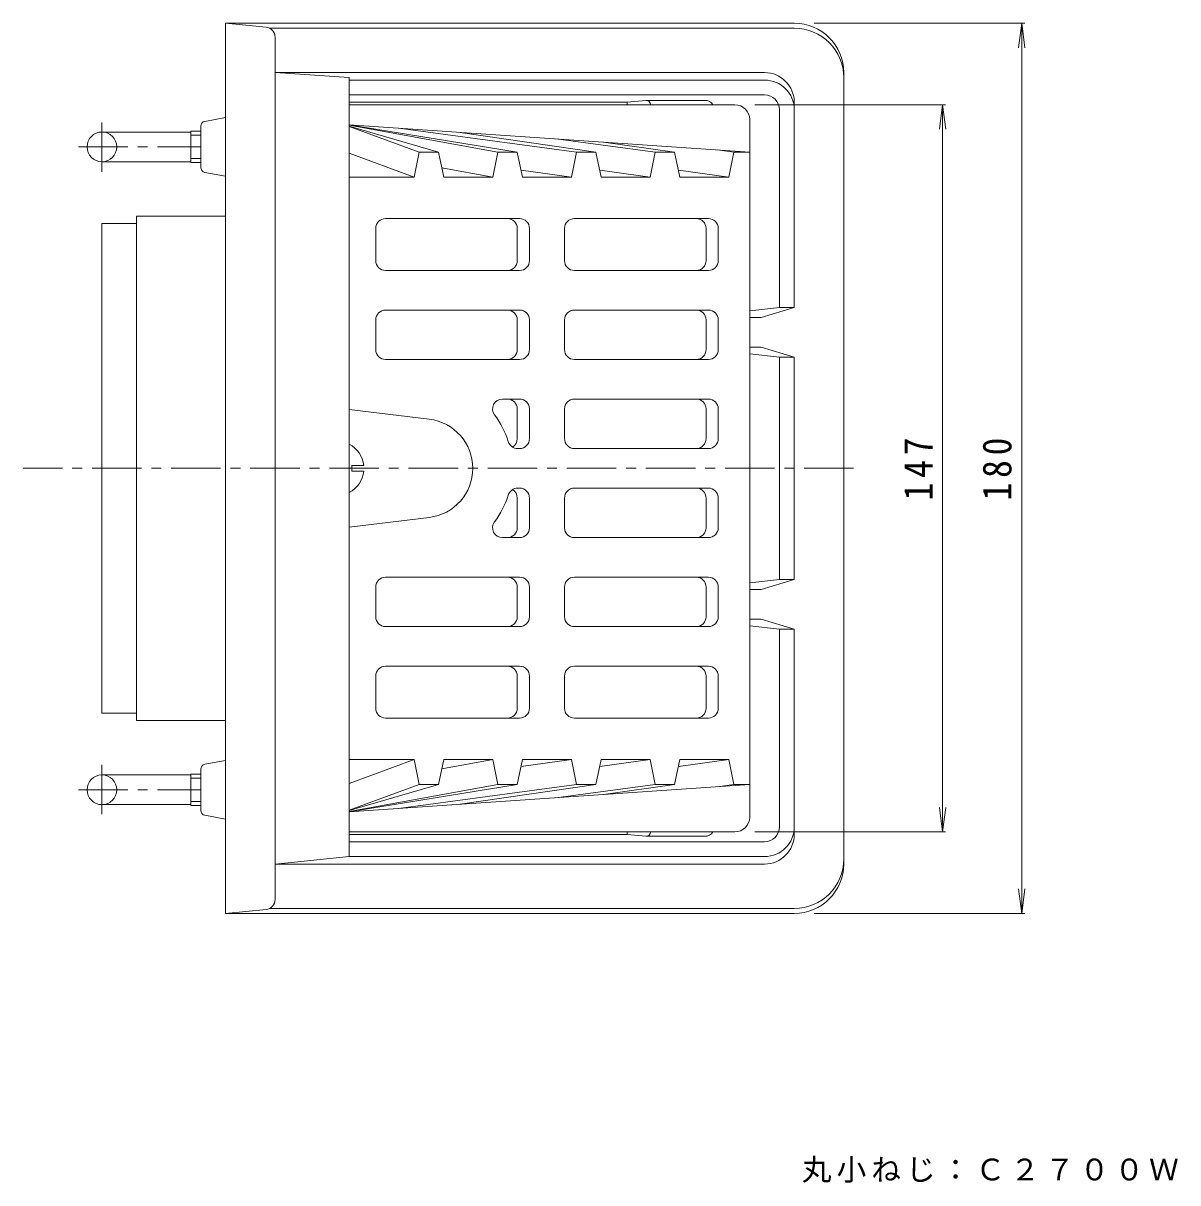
# Model space of a CAD drawing. Units: millimetres, scale not verified. Extents: x -168 to 148, y -274 to 242.
# Drawn here: x -120.5 to 113, y 7.2 to 241.7 of the extents above; entities that cross this region are included whole.
import ezdxf

# ---------------------------------------------------------------- set-up
doc = ezdxf.new("R2010")
doc.units = ezdxf.units.MM
doc.header["$LTSCALE"] = 2
doc.linetypes.add('CHAIN1', pattern=[8, 5, -1, 1, -1])
for name, color, linetype, lineweight in [('0-0_通り芯', 3, 'Continuous', 9), ('0-2_仕上', 6, 'Continuous', 9), ('0-4_その他', 7, 'Continuous', 9)]:
    doc.layers.add(name, color=color, linetype=linetype, lineweight=lineweight)
doc.styles.add('ＭＳ ゴシック', font='')
doc.styles.get('ＭＳ ゴシック').set_extended_font_data('MS Gothic')

msp = doc.modelspace()

# ---------------------------------------------------------------- linework, layer by layer
at = {"layer": '0-0_通り芯'}
for p, q in [((-79.568, 61.686), (-79.568, 241.686)), ((35.432, 241.686), (-79.568, 241.686)), ((-71.369, 240.866), (-79.568, 241.686)), ((35.432, 240.686), (-70.717, 240.686)), ((-69.568, 64.496), (-69.568, 238.876)), ((-69.568, 231.686), (-54.568, 230.686)), ((29.432, 231.686), (-69.568, 231.686)), ((-54.568, 73.186), (-54.568, 230.686)), ((29.432, 230.186), (-54.568, 230.186)), ((45.432, 71.686), (45.432, 231.686)), ((29.432, 227.186), (-54.568, 227.186)), ((1.665, 225.686), (-54.568, 225.686)), ((1.665, 225.686), (5.432, 226.086)), ((1.665, 225.186), (1.665, 225.686)), ((17.323, 226.086), (5.432, 226.086)), ((35.432, 184.186), (35.432, 225.686)), ((32.432, 184.186), (32.432, 224.186)), ((-84.568, 220.858), (-84.568, 212.513)), ((-83.755, 221.841), (-79.568, 222.638)), ((-83.755, 211.531), (-79.568, 210.733)), ((-79.568, 202.686), (-97.6, 202.686)), ((-97.6, 201.186), (-104.568, 201.186)), ((-104.568, 102.186), (-104.568, 201.186)), ((26.432, 183.515), (32.432, 184.186)), ((28.719, 182.186), (35.432, 184.186)), ((35.432, 184.186), (32.432, 184.186)), ((28.719, 182.186), (26.432, 182.186)), ((28.719, 176.186), (26.432, 176.186)), ((28.719, 176.186), (35.432, 174.186)), ((32.432, 174.186), (26.432, 174.857)), ((35.432, 174.186), (32.432, 174.186)), ((35.432, 129.186), (35.432, 174.186)), ((32.432, 129.186), (26.432, 128.515)), ((28.719, 127.186), (35.432, 129.186)), ((28.719, 127.186), (26.432, 127.186)), ((28.719, 121.186), (26.432, 121.186)), ((26.432, 119.857), (32.432, 119.186)), ((28.719, 121.186), (35.432, 119.186)), ((35.432, 119.186), (32.432, 119.186)), ((32.432, 79.186), (32.432, 119.186)), ((35.432, 77.686), (35.432, 119.186)), ((-97.6, 102.186), (-104.568, 102.186)), ((-83.755, 91.841), (-79.568, 92.638)), ((-84.568, 82.513), (-84.568, 90.858)), ((-83.755, 81.531), (-79.568, 80.733)), ((1.665, 77.686), (-54.568, 77.686)), ((1.665, 78.186), (1.665, 77.686)), ((1.665, 77.686), (5.432, 77.286)), ((29.432, 76.186), (-54.568, 76.186)), ((17.323, 77.286), (5.432, 77.286)), ((-69.568, 71.686), (-54.568, 73.186)), ((29.432, 73.186), (-54.568, 73.186)), ((29.432, 71.686), (-69.568, 71.686)), ((-71.369, 62.506), (-79.568, 61.686)), ((35.432, 61.686), (-79.568, 61.686)), ((35.432, 62.686), (-70.717, 62.686))]:
    msp.add_line(p, q, dxfattribs=at)
at = {"layer": '0-0_通り芯', "color": 2, "linetype": 'CHAIN1'}
for p, q in [((-104.568, 211.624), (-104.568, 222.058)), ((-109.324, 216.686), (-84.568, 216.686)), ((-104.568, 91.747), (-104.568, 81.313)), ((-109.324, 86.686), (-84.568, 86.686))]:
    msp.add_line(p, q, dxfattribs=at)
at = {"layer": '0-0_通り芯', "color": 2}
for p, q in [((-104.568, 219.686), (-86.568, 219.686)), ((-86.568, 213.511), (-86.568, 219.861)), ((-86.568, 219.861), (-84.568, 219.861)), ((-86.568, 219.046), (-84.568, 219.046)), ((-104.568, 213.686), (-86.568, 213.686)), ((-86.568, 214.326), (-84.568, 214.326)), ((-86.568, 213.511), (-84.568, 213.511)), ((-104.568, 89.686), (-86.568, 89.686)), ((-86.568, 89.861), (-86.568, 83.511)), ((-86.568, 89.861), (-84.568, 89.861)), ((-86.568, 89.046), (-84.568, 89.046)), ((-104.568, 83.686), (-86.568, 83.686)), ((-86.568, 84.326), (-84.568, 84.326)), ((-86.568, 83.511), (-84.568, 83.511))]:
    msp.add_line(p, q, dxfattribs=at)
at = {"layer": '0-0_通り芯', "linetype": 'CHAIN1'}
msp.add_line((47.433, 151.686), (-120.491, 151.686), dxfattribs=at)
at = {"layer": '0-0_通り芯'}
for points in [[(-79.568, 100.686), (-97.6, 100.686), (-97.6, 202.686)], [(35.432, 129.186), (32.432, 129.186), (32.432, 174.186)]]:
    msp.add_lwpolyline(points, dxfattribs=at)
at = {"layer": '0-0_通り芯', "color": 2}
for centre in [(-104.568, 216.686), (-104.568, 86.686)]:
    msp.add_circle(centre, 3, dxfattribs=at)
at = {"layer": '0-0_通り芯'}
for centre, radius, start, end in [((35.432, 231.686), 10, 0, 90), ((-71.568, 238.876), 2, 0, 84.28885), ((35.432, 230.686), 10, 0, 90), ((29.432, 225.686), 6, 0, 90), ((29.432, 224.186), 6, 0, 90), ((5.432, 225.086), 1, 5.73544, 90), ((17.323, 224.086), 2, 33.3649, 90), ((29.432, 224.186), 3, 0, 90), ((-83.568, 220.858), 1, 100.78464, 180), ((-83.568, 212.513), 1, 180, 259.21536), ((-83.568, 90.858), 1, 100.78464, 180), ((-83.568, 82.513), 1, 180, 259.21536), ((5.432, 78.286), 1, 270, 354.26456), ((17.323, 79.286), 2, 270, 326.6351), ((29.432, 79.186), 6, 270, 0), ((29.432, 79.186), 3, 270, 0), ((29.432, 77.686), 6, 270, 0), ((35.432, 72.686), 10, 270, 0), ((35.432, 71.686), 10, 270, 0), ((-71.568, 64.496), 2, 275.71123, 0)]:
    msp.add_arc(centre, radius, start, end, dxfattribs=at)
at = {"layer": '0-2_仕上'}
for p, q in [((23.432, 225.186), (-54.568, 225.186)), ((-54.568, 221.118), (26.432, 215.614)), ((-54.568, 221.096), (-24.496, 215.614)), ((-36.516, 215.614), (-54.568, 220.893)), ((-40.406, 215.614), (-54.568, 220.818)), ((-20.606, 215.614), (-54.162, 221.09)), ((-8.586, 215.614), (-44.58, 220.439)), ((26.432, 81.186), (26.432, 222.186)), ((-32.115, 219.592), (-4.696, 215.614)), ((-12.753, 218.276), (7.324, 215.614)), ((11.214, 215.614), (-3.175, 217.626)), ((23.234, 215.614), (19.923, 216.056)), ((-41.438, 210.586), (-54.568, 215.411)), ((-40.406, 215.614), (-41.438, 210.586)), ((-36.516, 215.614), (-40.406, 215.614)), ((-36.516, 215.614), (-35.428, 210.586)), ((-25.528, 210.586), (-24.496, 215.614)), ((-20.606, 215.614), (-24.496, 215.614)), ((-20.606, 215.614), (-19.518, 210.586)), ((-9.618, 210.586), (-8.586, 215.614)), ((-4.696, 215.614), (-8.586, 215.614)), ((-4.696, 215.614), (-3.608, 210.586)), ((7.324, 215.614), (6.292, 210.586)), ((11.214, 215.614), (7.324, 215.614)), ((11.214, 215.614), (12.302, 210.586)), ((22.202, 210.586), (23.234, 215.614)), ((26.432, 215.614), (23.234, 215.614)), ((-35.834, 212.464), (-25.528, 210.586)), ((-9.618, 210.586), (-19.814, 211.953)), ((-3.9, 211.938), (6.292, 210.586)), ((22.202, 210.586), (12.007, 211.948)), ((-41.438, 210.586), (-54.568, 210.586)), ((-25.528, 210.586), (-35.428, 210.586)), ((-9.618, 210.586), (-19.518, 210.586)), ((6.292, 210.586), (-3.608, 210.586)), ((22.202, 210.586), (12.302, 210.586)), ((-20.104, 202.186), (-47.204, 202.186)), ((-9.032, 202.186), (18.068, 202.186)), ((-49.204, 200.186), (-49.204, 193.686)), ((-20.578, 200.186), (-20.578, 193.686)), ((-18.104, 200.186), (-18.104, 193.686)), ((-11.032, 193.686), (-11.032, 200.186)), ((17.593, 200.186), (17.593, 193.686)), ((20.068, 200.186), (20.068, 193.686)), ((-20.104, 191.686), (-47.204, 191.686)), ((-9.032, 191.686), (18.068, 191.686)), ((-20.104, 183.686), (-47.204, 183.686)), ((-9.032, 183.686), (18.068, 183.686)), ((-49.204, 181.686), (-49.204, 175.686)), ((-20.578, 175.686), (-20.578, 181.686)), ((-18.104, 175.686), (-18.104, 181.686)), ((-11.032, 181.686), (-11.032, 175.686)), ((17.593, 181.686), (17.593, 175.686)), ((20.068, 181.686), (20.068, 175.686)), ((-20.104, 173.686), (-47.204, 173.686)), ((-9.032, 173.686), (18.068, 173.686)), ((-20.104, 165.686), (-23.568, 165.686)), ((-9.032, 165.686), (18.068, 165.686)), ((-54.568, 163.565), (-38.372, 161.614)), ((-20.578, 157.686), (-20.578, 163.686)), ((-18.104, 157.686), (-18.104, 163.686)), ((-11.032, 163.686), (-11.032, 157.686)), ((17.593, 163.686), (17.593, 157.686)), ((20.068, 163.686), (20.068, 157.686)), ((-20.104, 155.686), (-20.489, 155.686)), ((-9.032, 155.686), (18.068, 155.686)), ((-20.578, 145.686), (-20.578, 139.686)), ((-20.104, 147.686), (-20.489, 147.686)), ((-18.104, 145.686), (-18.104, 139.686)), ((-11.032, 139.686), (-11.032, 145.686)), ((-9.032, 147.686), (18.068, 147.686)), ((17.593, 139.686), (17.593, 145.686)), ((20.068, 139.686), (20.068, 145.686)), ((-54.568, 139.806), (-38.372, 141.758)), ((-20.104, 137.686), (-23.568, 137.686)), ((-9.032, 137.686), (18.068, 137.686)), ((-20.104, 129.686), (-47.204, 129.686)), ((-9.032, 129.686), (18.068, 129.686)), ((-49.204, 121.686), (-49.204, 127.686)), ((-20.578, 127.686), (-20.578, 121.686)), ((-18.104, 127.686), (-18.104, 121.686)), ((-11.032, 121.686), (-11.032, 127.686)), ((17.593, 121.686), (17.593, 127.686)), ((20.068, 121.686), (20.068, 127.686)), ((-20.104, 119.686), (-47.204, 119.686)), ((-9.032, 119.686), (18.068, 119.686)), ((-20.104, 111.686), (-47.204, 111.686)), ((-9.032, 111.686), (18.068, 111.686)), ((-49.204, 103.186), (-49.204, 109.686)), ((-20.578, 103.186), (-20.578, 109.686)), ((-18.104, 103.186), (-18.104, 109.686)), ((-11.032, 109.686), (-11.032, 103.186)), ((17.593, 103.186), (17.593, 109.686)), ((20.068, 103.186), (20.068, 109.686)), ((-20.104, 101.186), (-47.204, 101.186)), ((-9.032, 101.186), (18.068, 101.186)), ((-41.438, 92.786), (-54.568, 92.786)), ((-41.438, 92.786), (-54.568, 87.961)), ((-40.406, 87.758), (-41.438, 92.786)), ((-36.516, 87.758), (-35.428, 92.786)), ((-35.834, 90.907), (-25.528, 92.786)), ((-25.528, 92.786), (-35.428, 92.786)), ((-25.528, 92.786), (-24.496, 87.758)), ((-20.606, 87.758), (-19.518, 92.786)), ((-9.618, 92.786), (-19.814, 91.419)), ((-9.618, 92.786), (-19.518, 92.786)), ((-9.618, 92.786), (-8.586, 87.758)), ((-4.696, 87.758), (-3.608, 92.786)), ((-3.9, 91.434), (6.292, 92.786)), ((6.292, 92.786), (-3.608, 92.786)), ((7.324, 87.758), (6.292, 92.786)), ((11.214, 87.758), (12.302, 92.786)), ((22.202, 92.786), (12.007, 91.424)), ((22.202, 92.786), (12.302, 92.786)), ((22.202, 92.786), (23.234, 87.758)), ((-40.406, 87.758), (-54.568, 82.553)), ((-36.516, 87.758), (-54.568, 82.478)), ((-54.568, 82.276), (-24.496, 87.758)), ((-54.568, 82.254), (26.432, 87.758)), ((-20.606, 87.758), (-54.162, 82.281)), ((-8.586, 87.758), (-44.58, 82.932)), ((-36.516, 87.758), (-40.406, 87.758)), ((-32.115, 83.78), (-4.696, 87.758)), ((-20.606, 87.758), (-24.496, 87.758)), ((-12.753, 85.095), (7.324, 87.758)), ((-4.696, 87.758), (-8.586, 87.758)), ((11.214, 87.758), (-3.175, 85.746)), ((11.214, 87.758), (7.324, 87.758)), ((23.234, 87.758), (19.923, 87.316)), ((26.432, 87.758), (23.234, 87.758)), ((23.432, 78.186), (-54.568, 78.186))]:
    msp.add_line(p, q, dxfattribs=at)
at = {"layer": '0-2_仕上', "color": 4}
for p, q in [((-54.068, 152.286), (-54.068, 151.086)), ((-51.601, 152.286), (-54.068, 152.286)), ((-51.601, 151.086), (-54.068, 151.086))]:
    msp.add_line(p, q, dxfattribs=at)
at = {"layer": '0-2_仕上'}
for centre, radius, start, end in [((23.432, 222.186), 3, 0, 90), ((-47.204, 200.186), 2, 90, 180), ((-22.578, 200.186), 2, 0, 90), ((-20.104, 200.186), 2, 0, 90), ((-9.032, 200.186), 2, 90, 180), ((15.593, 200.186), 2, 0, 90), ((18.068, 200.186), 2, 0, 90), ((-47.204, 193.686), 2, 180, 270), ((-22.578, 193.686), 2, 270, 0), ((-20.104, 193.686), 2, 270, 0), ((-9.032, 193.686), 2, 180, 270), ((15.593, 193.686), 2, 270, 0), ((18.068, 193.686), 2, 270, 0), ((-47.204, 181.686), 2, 90, 180), ((-22.578, 181.686), 2, 0, 90), ((-20.104, 181.686), 2, 0, 90), ((-9.032, 181.686), 2, 90, 180), ((15.593, 181.686), 2, 0, 90), ((18.068, 181.686), 2, 0, 90), ((-47.204, 175.686), 2, 180, 270), ((-22.578, 175.686), 2, 270, 0), ((-20.104, 175.686), 2, 270, 0), ((-9.032, 175.686), 2, 180, 270), ((15.593, 175.686), 2, 270, 0), ((18.068, 175.686), 2, 270, 0), ((-23.568, 163.686), 2, 90, 216.87004), ((-22.578, 163.686), 2, 0, 90), ((-20.104, 163.686), 2, 0, 90), ((-9.032, 163.686), 2, 90, 180), ((15.593, 163.686), 2, 0, 90), ((18.068, 163.686), 2, 0, 90), ((-39.568, 151.686), 18, 17.45766, 36.8699), ((-39.568, 151.686), 10, 276.87036, 83.13005), ((-20.489, 157.686), 2, 197.45796, 270), ((-22.578, 157.686), 2, 301.48555, 0), ((-20.104, 157.686), 2, 270, 0), ((-9.032, 157.686), 2, 180, 270), ((15.593, 157.686), 2, 270, 0), ((18.068, 157.686), 2, 270, 0), ((-39.568, 151.686), 18, 323.1301, 342.54234), ((-20.489, 145.686), 2, 90, 162.54204), ((-22.578, 145.686), 2, 0, 58.51445), ((-20.104, 145.686), 2, 0, 90), ((-9.032, 145.686), 2, 90, 180), ((15.593, 145.686), 2, 0, 90), ((18.068, 145.686), 2, 0, 90), ((-23.568, 139.686), 2, 143.12996, 270), ((-22.578, 139.686), 2, 270, 0), ((-20.104, 139.686), 2, 270, 0), ((-9.032, 139.686), 2, 180, 270), ((15.593, 139.686), 2, 270, 0), ((18.068, 139.686), 2, 270, 0), ((-47.204, 127.686), 2, 90, 180), ((-22.578, 127.686), 2, 0, 90), ((-20.104, 127.686), 2, 0, 90), ((-9.032, 127.686), 2, 90, 180), ((15.593, 127.686), 2, 0, 90), ((18.068, 127.686), 2, 0, 90), ((-47.204, 121.686), 2, 180, 270), ((-22.578, 121.686), 2, 270, 0), ((-20.104, 121.686), 2, 270, 0), ((-9.032, 121.686), 2, 180, 270), ((15.593, 121.686), 2, 270, 0), ((18.068, 121.686), 2, 270, 0), ((-47.204, 109.686), 2, 90, 180), ((-22.578, 109.686), 2, 0, 90), ((-20.104, 109.686), 2, 0, 90), ((-9.032, 109.686), 2, 90, 180), ((15.593, 109.686), 2, 0, 90), ((18.068, 109.686), 2, 0, 90), ((-47.204, 103.186), 2, 180, 270), ((-22.578, 103.186), 2, 270, 0), ((-20.104, 103.186), 2, 270, 0), ((-9.032, 103.186), 2, 180, 270), ((15.593, 103.186), 2, 270, 0), ((18.068, 103.186), 2, 270, 0), ((23.432, 81.186), 3, 270, 0)]:
    msp.add_arc(centre, radius, start, end, dxfattribs=at)
at = {"layer": '0-2_仕上', "color": 4}
for start, end in [(6.32591, 63.3158), (296.6842, 353.67409)]:
    msp.add_arc((-57.013, 151.686), 5.445, start, end, dxfattribs=at)
at = {"layer": '0-4_その他'}
for p, q in [((82.032, 241.686), (39.432, 241.686)), ((81.432, 241.686), (80.78, 236.729)), ((81.432, 61.686), (81.432, 241.686)), ((81.432, 241.686), (82.085, 236.729)), ((66.032, 225.186), (27.432, 225.186)), ((65.432, 225.186), (64.78, 220.229)), ((65.432, 78.186), (65.432, 225.186)), ((65.432, 225.186), (66.085, 220.229)), ((65.432, 78.186), (64.78, 83.143)), ((65.432, 78.186), (66.085, 83.143)), ((66.032, 78.186), (27.432, 78.186)), ((81.432, 61.686), (80.78, 66.643)), ((81.432, 61.686), (82.085, 66.643)), ((82.032, 61.686), (39.432, 61.686))]:
    msp.add_line(p, q, dxfattribs=at)

# ---------------------------------------------------------------- texts
at = {"layer": '0-4_その他', "color": 2, "char_height": 5.865, "attachment_point": 7, "rotation": 90, "style": 'ＭＳ ゴシック'}
for s, insert in [('\\T1.27;\\W0.9;147', (63.432, 145.186)), ('\\T1.27;\\W0.9;180', (79.432, 145.186))]:
    msp.add_mtext(s, dxfattribs=dict(at, insert=insert))
at = {"layer": '0-4_その他', "insert": (36.969, 7.23), "char_height": 4.399, "attachment_point": 7, "style": 'ＭＳ ゴシック'}
msp.add_mtext('\\T1.17;丸小ねじ：Ｃ２７００Ｗ', dxfattribs=at)

doc.saveas('drawing.dxf')
